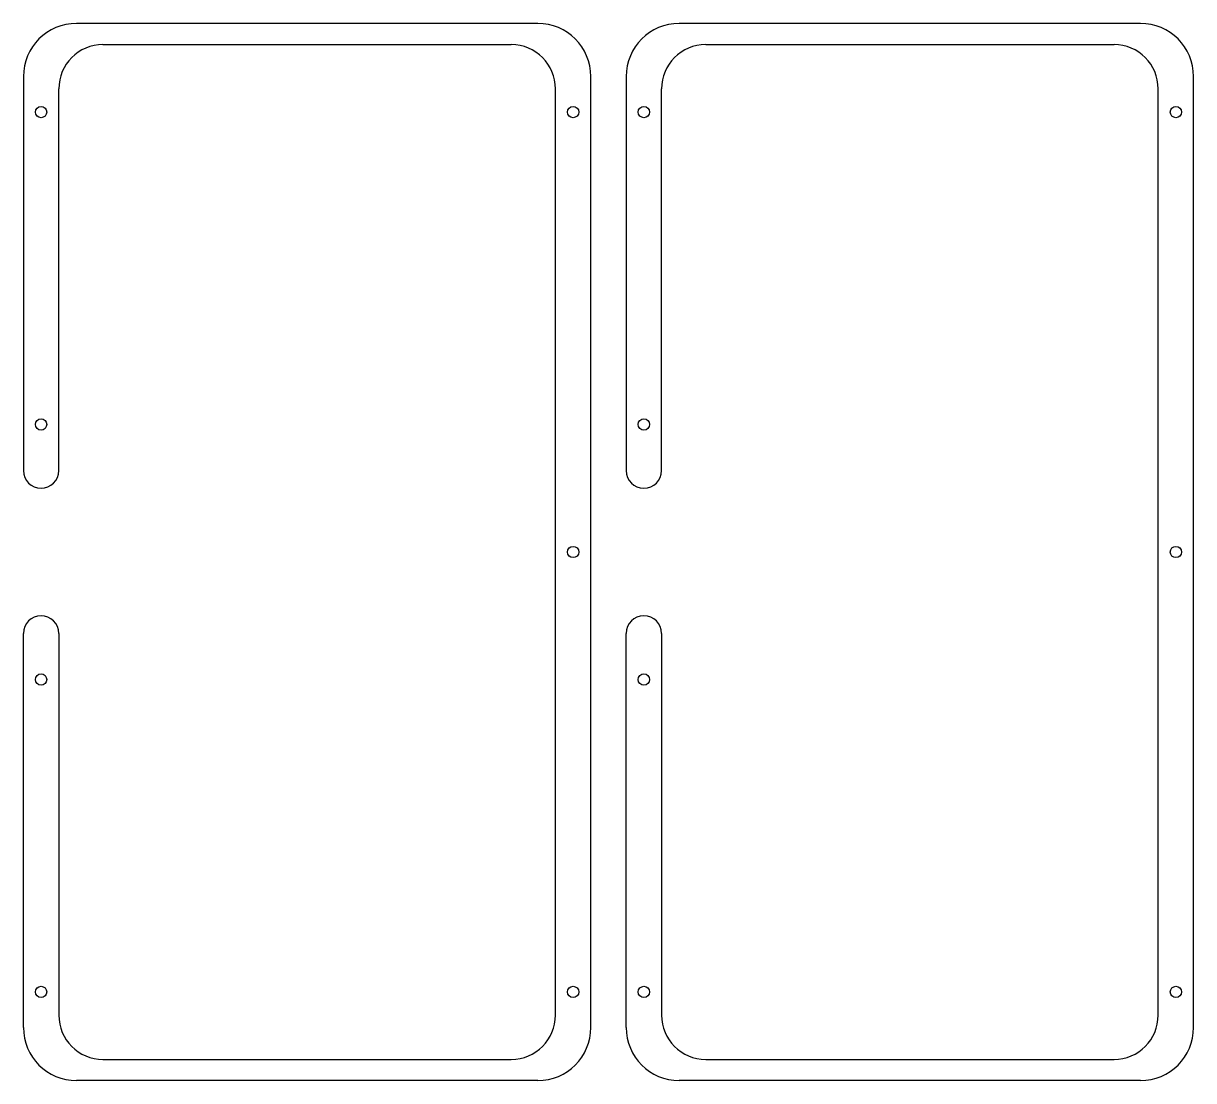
# Model space of a CAD drawing. Header units: inches. Extents: x 0 to 331, y 0 to 299.
import ezdxf

# ---------------------------------------------------------------- set-up
doc = ezdxf.new("R2010")
doc.units = ezdxf.units.IN
doc.header["$MEASUREMENT"] = 0

msp = doc.modelspace()

# ---------------------------------------------------------------- linework, layer by layer
for p, q in [((145.4, 298.8), (15, 298.8)), ((315.8, 298.8), (185.4, 298.8)), ((22.5, 292.8), (137.9, 292.8)), ((192.9, 292.8), (308.3, 292.8)), ((0, 283.8), (0, 172.4)), ((160.4, 15), (160.4, 283.8)), ((170.4, 283.8), (170.4, 172.4)), ((330.8, 15), (330.8, 283.8)), ((10, 172.4), (10, 280.3)), ((150.4, 18.5), (150.4, 280.3)), ((180.4, 172.4), (180.4, 280.3)), ((320.8, 18.5), (320.8, 280.3)), ((5, 167.4), (5, 167.4)), ((175.4, 167.4), (175.4, 167.4)), ((5, 131.4), (5, 131.4)), ((175.4, 131.4), (175.4, 131.4)), ((0, 15), (0, 126.4)), ((10, 126.4), (10, 18.5)), ((170.4, 15), (170.4, 126.4)), ((180.4, 126.4), (180.4, 18.5)), ((22.5, 6), (137.9, 6)), ((192.9, 6), (308.3, 6)), ((145.4, 0), (15, 0)), ((315.8, 0), (185.4, 0))]:
    msp.add_line(p, q)
for centre in [(5, 273.75), (155.4, 273.75), (175.4, 273.75), (325.8, 273.75), (5, 185.45), (175.4, 185.45), (155.4, 149.4), (325.8, 149.4), (5, 113.35), (175.4, 113.35), (5, 25.05), (155.4, 25.05), (175.4, 25.05), (325.8, 25.05)]:
    msp.add_circle(centre, 1.6)
for centre, radius, start, end in [((15, 283.8), 15, 90, 180), ((145.4, 283.8), 15, 0, 90), ((185.4, 283.8), 15, 90, 180), ((315.8, 283.8), 15, 0, 90), ((22.5, 280.3), 12.5, 90, 180), ((137.9, 280.3), 12.5, 0, 90), ((192.9, 280.3), 12.5, 90, 180), ((308.3, 280.3), 12.5, 0, 90), ((5, 172.4), 5, 180, 270), ((5, 172.4), 5, 270, 0), ((175.4, 172.4), 5, 180, 270), ((175.4, 172.4), 5, 270, 0), ((5, 126.4), 5, 90, 180), ((5, 126.4), 5, 0, 90), ((175.4, 126.4), 5, 90, 180), ((175.4, 126.4), 5, 0, 90), ((22.5, 18.5), 12.5, 180, 270), ((137.9, 18.5), 12.5, 270, 0), ((192.9, 18.5), 12.5, 180, 270), ((308.3, 18.5), 12.5, 270, 0), ((15, 15), 15, 180, 270), ((145.4, 15), 15, 270, 0), ((185.4, 15), 15, 180, 270), ((315.8, 15), 15, 270, 0)]:
    msp.add_arc(centre, radius, start, end)

doc.saveas('drawing.dxf')
